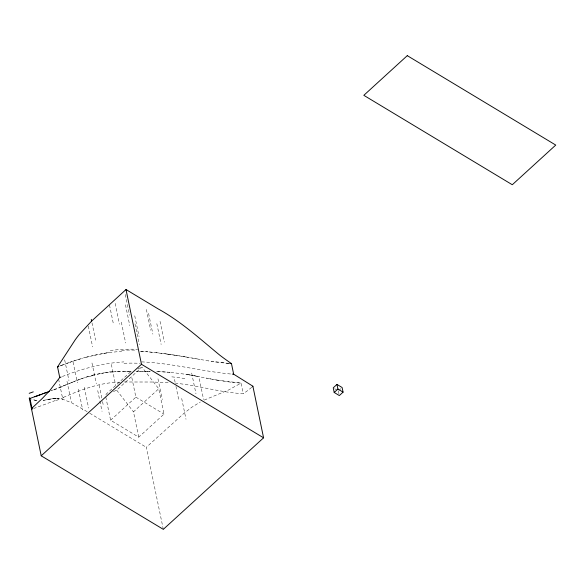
<?xml version="1.0" encoding="UTF-8"?>
<svg xmlns="http://www.w3.org/2000/svg" width="585" height="585" viewBox="0 0 585 585"><rect width="100%" height="100%" fill="white"/><g stroke="black" fill="none" stroke-linecap="round" stroke-linejoin="round"><path stroke-width="0.44" stroke-dasharray="2.92 2.19" d="M130.623 371.811L105.359 394.875L106.975 394.202M113.453 391.526L116.693 390.188L141.958 367.124L158.74 388.747L163.99 414.1L138.725 437.163L110.609 420.227L105.717 396.623M110.609 420.227L135.874 397.164L131.53 376.184M138.725 437.163L133.475 411.811L158.74 388.747M163.31 529.345L146.323 447.306L183.982 413.281L192.019 407.101L200.282 402.034M338.993 390.356L340.865 388.652M204.223 400.082L228.523 390.005L241.035 383.116L243.228 393.712C220.326 392.491 198.278 385.449 175.5 383.226M137.914 368.799L141.958 367.124M67.955 384.038L69.41 383.438M68.072 383.987L65.966 384.85M69.147 383.548L70.083 383.16M69.937 383.219L73.52 381.764M66.061 384.813L61.184 386.78M65.169 385.171L65.564 385.01M71.129 382.736L71.531 382.575M64.372 385.5L64.767 385.339M71.926 382.407L72.328 382.246M63.977 385.661L63.18 385.983M72.745 382.078L79.553 379.416M62.778 386.144L61.981 386.466M63.377 397.383C81.432 389.617 100.232 382.371 120.188 382.151M73.922 381.603L74.719 381.288M61.323 386.729L53.081 389.946M75.523 380.967L76.328 380.652M60.058 365.939L61.491 365.384M62.376 376.491C82.024 368.755 102.719 363.109 123.874 361.903M76.767 380.484L81.169 378.824M60.686 365.698L69.461 362.422M61.937 365.215L68.833 362.649M53.198 389.903L51.59 390.517M55.392 400.506L33.74 408.491M50.785 390.824L51.692 390.48M79.991 379.255L85.183 377.427M81.615 378.663L92.254 375.314M69.388 362.451L77.995 359.585M70.046 362.217L70.712 361.983M71.37 361.757L72.028 361.53M72.606 361.333L82.778 358.159M85.585 377.296L89.278 376.148M78.661 359.38L84.057 357.801M83.984 357.823L85.337 357.45M85.322 357.457L100.817 353.896M92.072 375.358L104.32 372.828M92.459 375.256L100.137 373.53M86.653 357.099L92.006 355.76M92.679 355.607L93.351 355.453M87.18 411.686L72.028 403.006L62.909 399.314A50.836 21.352 47.6 0 0 57.696 398.305L52.716 398.451L43.1 400.411M94.017 355.3L108.81 352.558L121.68 351.3M43.392 400.359L56.006 398.224M47.911 399.387L55.334 398.261L52.818 398.436L58.858 398.224L56.306 398.224M101.329 353.801L102.872 353.515M100.62 373.442L108.971 372.236M103.421 353.42L105.439 353.077M105.965 352.996L110.616 352.316M104.73 372.769L116.327 371.636M112.547 371.899L123.91 371.351M117.161 371.592L127.142 371.299M124.349 381.99L152.473 382.02L169.723 382.729M124.51 371.336L126.309 371.307M126.908 371.299L128.802 371.285M127.508 371.292L131.888 371.27M129.219 371.278L129.636 371.278M130.053 371.278L130.47 371.27M130.879 371.27L131.296 371.27M136.195 371.278L137.095 371.285M137.051 371.285L139.625 371.299M139.574 371.299L140.817 371.314M140.488 371.307L141.343 371.314M141.226 371.314L142.462 371.329M142.199 371.321L144.524 371.343M144.415 371.343L145.095 371.351M144.934 371.351L146.579 371.365M146.455 371.365L148.634 371.395M146.996 371.373L147.815 371.387M148.488 371.395L150.279 371.424M149.168 371.402L149.848 371.416M156.626 371.57L160.941 371.738M157.657 371.607L166.703 372.067M141.607 361.888C171.727 363.095 200.984 371.248 230.907 374.02M161.767 371.775L171.244 372.433M140.517 351.344L144.883 351.607M140.78 351.358L143.515 351.519M228.713 363.417L219.075 362.466M144.824 351.607L149.124 351.951M229.144 363.446L208.721 360.93M167.522 372.126L168.348 372.184M146.257 351.709L147.691 351.826M169.175 372.25L170.001 372.323M148.985 351.936L163.61 353.581M170.827 372.389L186.637 374.4M150.352 352.06L155.142 352.543M232.494 382.378L241.035 383.116L216.289 379.987M155.829 352.623L161.306 353.281M230.797 382.18L219.711 380.579M161.592 353.318L162.096 353.384M162.601 353.45L163.105 353.515M218.38 362.378L212.86 361.589M163.361 353.545L166.096 353.918M164.619 353.713L165.548 353.845M166.008 353.903L166.937 354.035M166.784 354.013L167.471 354.108M167.398 354.101L168.158 354.21M167.866 354.166L173.906 355.051M168.326 354.232L169.73 354.43M170.213 354.503L172.948 354.905M173.635 355.015L175.295 355.263M174.323 355.117L178.081 355.702M36.935 400.703L31.758 399.336M176.377 355.431L180.875 356.148M211.485 361.376L212.172 361.486M179.127 355.863L182.271 356.375M181.869 356.309L185.05 356.835M185.884 374.276L187.895 374.612M183.244 356.536L186.439 357.069M208.735 360.93L199.668 359.373M187.054 374.473L190.834 375.124M185.986 356.996L190.798 357.815M187.361 357.223L188.048 357.34M218.856 380.433L219.28 380.506M188.736 357.464L189.423 357.581M188.311 374.678L191.28 375.204M218.483 380.374L214.147 379.606M190.615 357.786L192.18 358.057M192.012 358.027L192.867 358.174M192.706 358.144L195.617 358.656M195.492 358.634L196.999 358.897M198.973 359.248L199.748 359.387M196.882 358.883L199.061 359.263M215.002 379.76L215.434 379.833M191.258 375.197L192.94 375.504M191.675 375.27L192.523 375.431M213.876 379.555L214.534 379.672M36.467 400.645L31.736 399.306M192.787 375.475L195.902 376.067M212.567 379.307L213.722 379.526M212.867 379.365L209.284 378.685M193.789 375.665L196.743 376.228M209.942 378.817L210.593 378.941M196.297 376.14L206.659 378.181M207.763 378.393L209.467 378.722M197.299 376.338L197.803 376.433M206.066 378.064L207.967 378.436M198.805 376.63L199.456 376.755M334.7 388.718L336.901 390.041M135.874 397.164L163.99 414.1M89.724 413.222L146.323 447.306M116.693 390.188L133.475 411.811M338.371 390.926L339.007 394.012M199.28 378.751L203.587 399.533M191.675 373.04L195.982 393.822M181.701 398.495L186.008 419.284M174.527 379.431L175.244 382.897M175.968 386.363L178.834 400.22M160.049 321.384L164.356 342.174M156.831 323.702L161.138 344.492M148.575 313.348L152.882 334.13M146.389 309.48L150.696 330.269M157.972 378.817L162.272 399.606M134.747 315.79L139.054 336.572M135.003 323.878L139.31 344.667M125.285 294.496L129.592 315.286M125.475 304.814L129.775 325.604M121.336 322.167L125.643 342.956M115.165 303.425L119.472 324.214M109.483 305.019L113.607 324.938M111.347 364.426L115.654 385.215M91.991 322.84L95.582 340.163M88.313 326.086L92.613 346.876M99.136 385.135L101.827 398.129M102.543 401.588L103.443 405.924M91.984 362.971L96.291 383.753M97.739 390.604L99.713 400.133M99.889 400.996L102.046 411.387M84.306 387.255L88.613 408.045M73.052 362.049L77.352 382.839M78.375 389.149L82.682 409.931M64.664 359.833L68.964 380.623M66.997 381.332L71.304 402.114M58.61 379.109L62.917 399.899M61.557 386.963A122.448 26.252 -19.2 0 1 53.476 390.122M251.711 387.285A64.094 33.601 -58.9 0 1 243.236 393.683M63.75 397.559A122.448 26.252 -19.2 0 1 55.67 400.725M121.57 350.305A175.595 166.052 33.2 0 1 136.656 350.152M124.027 363.285A175.595 163.646 28.9 0 1 140.254 363.329M110.287 350.495A164.765 156.151 34 0 1 137.629 349.318M171.858 376.857A145.833 90.843 15.2 0 1 185.84 378.729M109.497 371.775A133.863 123.61 24.9 0 1 112.488 371.497M89.425 376.499A114.214 102.302 19.7 0 1 92.211 375.716"/><path stroke-width="0.88" d="M32.095 409.017L31.444 408.644L42.361 398.392L49.996 390.29L59.75 377.515L57.557 366.912L75.238 339.783A65.871 34.53 -58.9 0 1 79.392 334.327L91.56 321.143L126.002 289.531L158.433 309.063C180.992 321.457 199.99 338.89 219.741 355.132A117.029 49.147 47.6 0 0 230.739 363.073L231.463 363.577L233.656 374.173L252.888 386.21L263.579 437.821L163.31 529.345L41.213 455.81L29.25 398.041L30.5 398.714M41.213 455.81L141.482 364.287L126.002 289.531M336.975 384.418L333.238 387.833L334.196 392.462L339.329 395.555L343.066 392.14L342.108 387.511L336.975 384.418L337.933 389.047L343.066 392.14M334.196 392.462L337.933 389.047M57.557 366.912L58.207 366.656M58.178 366.671L58.866 366.4M59.75 377.515L61.059 377.003M49.608 391.27L48.211 391.789M49.177 391.431L45.974 392.63M46.12 392.572L44.365 393.222M45.418 392.835L43.568 393.522M42.61 393.873L44.014 393.354M42.763 393.822L41.155 394.414M40.358 394.707L41.213 394.392M39.809 394.912L40.511 394.648M39.956 394.86L29.945 398.443L29.294 398.063M39.553 395.007L38.756 395.299M38.354 395.445L36.753 396.03M36.35 396.177L34.888 396.71M230.088 363.504L231.463 363.577L229.912 363.49M232.282 374.108L233.656 374.173M141.482 364.287L263.579 437.821M91.275 319.373L91.633 321.106M29.945 398.443L32.138 409.039M33.272 391.87A87.216 24.087 -20 0 1 29.191 393.317M252.895 386.239A64.094 33.601 -58.9 0 1 252.303 386.765M407.277 55.655L363.819 95.326L512.292 184.743L555.75 145.073L407.277 55.655"/></g></svg>
